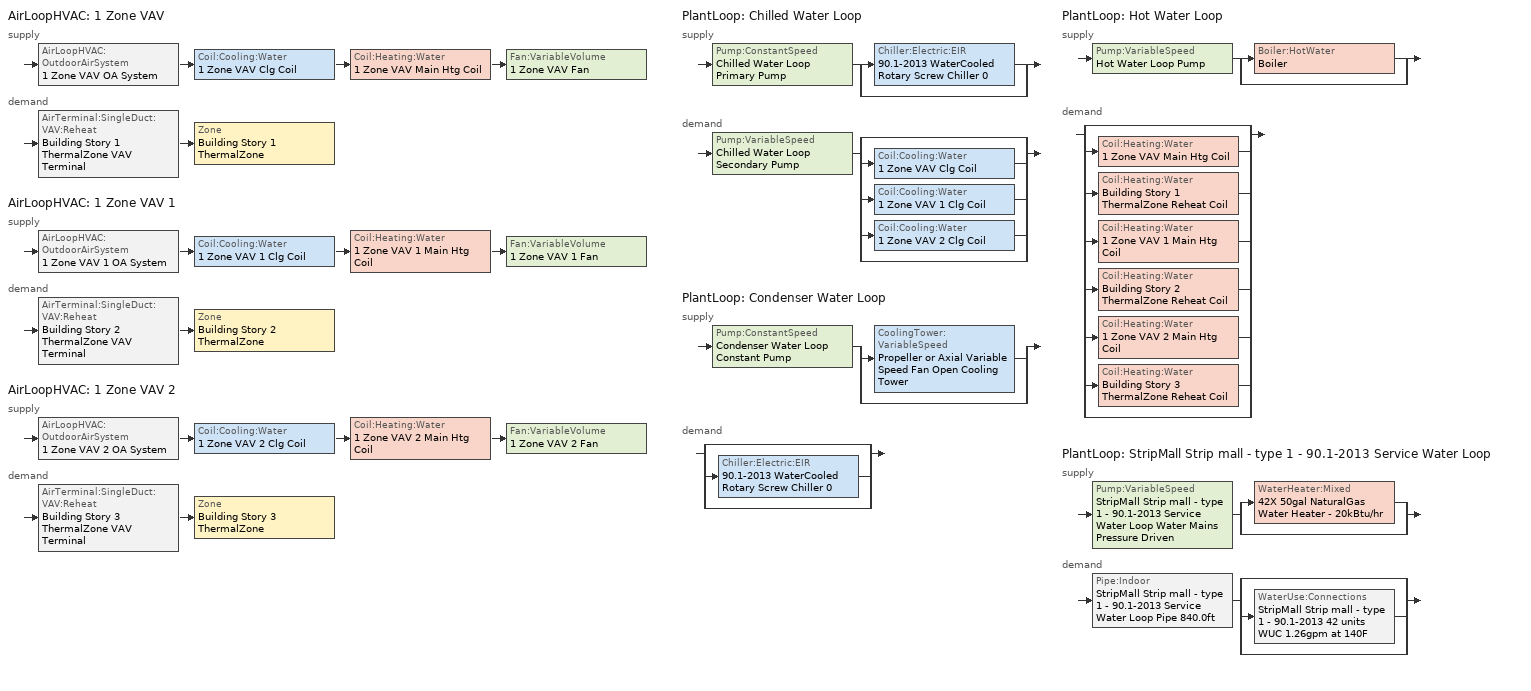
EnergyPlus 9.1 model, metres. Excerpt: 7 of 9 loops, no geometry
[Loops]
AirLoopHVAC '1 Zone VAV'
 supply: AirLoopHVAC:OutdoorAirSystem '1 Zone VAV OA System' > Coil:Cooling:Water '1 Zone VAV Clg Coil' > Coil:Heating:Water '1 Zone VAV Main Htg Coil' > Fan:VariableVolume '1 Zone VAV Fan'
 demand: AirTerminal:SingleDuct:VAV:Reheat 'Building Story 1 ThermalZone VAV Terminal' > Zone 'Building Story 1 ThermalZone'
AirLoopHVAC '1 Zone VAV 1'
 supply: AirLoopHVAC:OutdoorAirSystem '1 Zone VAV 1 OA System' > Coil:Cooling:Water '1 Zone VAV 1 Clg Coil' > Coil:Heating:Water '1 Zone VAV 1 Main Htg Coil' > Fan:VariableVolume '1 Zone VAV 1 Fan'
 demand: AirTerminal:SingleDuct:VAV:Reheat 'Building Story 2 ThermalZone VAV Terminal' > Zone 'Building Story 2 ThermalZone'
AirLoopHVAC '1 Zone VAV 2'
 supply: AirLoopHVAC:OutdoorAirSystem '1 Zone VAV 2 OA System' > Coil:Cooling:Water '1 Zone VAV 2 Clg Coil' > Coil:Heating:Water '1 Zone VAV 2 Main Htg Coil' > Fan:VariableVolume '1 Zone VAV 2 Fan'
 demand: AirTerminal:SingleDuct:VAV:Reheat 'Building Story 3 ThermalZone VAV Terminal' > Zone 'Building Story 3 ThermalZone'
PlantLoop 'Chilled Water Loop'
 supply: Pump:ConstantSpeed 'Chilled Water Loop Primary Pump' > split
  | Chiller:Electric:EIR '90.1-2013 WaterCooled  Rotary Screw Chiller 0'
  | bypass
 demand: Pump:VariableSpeed 'Chilled Water Loop Secondary Pump' > split
  | bypass
  | Coil:Cooling:Water '1 Zone VAV Clg Coil'
  | Coil:Cooling:Water '1 Zone VAV 1 Clg Coil'
  | Coil:Cooling:Water '1 Zone VAV 2 Clg Coil'
  | bypass
PlantLoop 'Condenser Water Loop'
 supply: Pump:ConstantSpeed 'Condenser Water Loop Constant Pump' > split
  | CoolingTower:VariableSpeed 'Propeller or Axial Variable Speed Fan Open Cooling Tower'
  | bypass
 demand: split
  | bypass
  | Chiller:Electric:EIR '90.1-2013 WaterCooled  Rotary Screw Chiller 0'
  | bypass
PlantLoop 'Hot Water Loop'
 supply: Pump:VariableSpeed 'Hot Water Loop Pump' > split
  | Boiler:HotWater 'Boiler'
  | bypass
 demand: split
  | bypass
  | Coil:Heating:Water '1 Zone VAV Main Htg Coil'
  | Coil:Heating:Water 'Building Story 1 ThermalZone Reheat Coil'
  | Coil:Heating:Water '1 Zone VAV 1 Main Htg Coil'
  | Coil:Heating:Water 'Building Story 2 ThermalZone Reheat Coil'
  | Coil:Heating:Water '1 Zone VAV 2 Main Htg Coil'
  | Coil:Heating:Water 'Building Story 3 ThermalZone Reheat Coil'
  | bypass
PlantLoop 'StripMall Strip mall - type 1 - 90.1-2013 Service Water Loop'
 supply: Pump:VariableSpeed 'StripMall Strip mall - type 1 - 90.1-2013 Service Water Loop Water Mains Pressure Driven' > split
  | WaterHeater:Mixed '42X 50gal NaturalGas Water Heater - 20kBtu/hr'
  | bypass
 demand: Pipe:Indoor 'StripMall Strip mall - type 1 - 90.1-2013 Service Water Loop Pipe 840.0ft' > split
  | bypass
  | WaterUse:Connections 'StripMall Strip mall - type 1 - 90.1-2013 42 units WUC 1.26gpm at 140F'
  | bypass
[Material]
Copper pipe 0.75in type L: Roughness=Smooth; Thickness {m}=0.001143; Conductivity {W/m-K}=386; Density {kg/m3}=8906.27; Specific Heat {J/kg-K}=385.1856; Thermal Absorptance=0.9; Solar Absorptance=0.7; Visible Absorptance=0.7
[Construction]
Uninsulated copper pipe 0.75in type L: Copper pipe 0.75in type L
[ZoneControl:Thermostat] Control Object Type 1=ThermostatSetpoint:DualSetpoint
Name | Zone or ZoneList | Control Type Schedule | Control Name 1
Building Story 1 ThermalZone Thermostat | Building Story 1 ThermalZone | Building Story 1 ThermalZone Thermostat Schedule | Story Mid Blended Space Type Thermostat
Building Story 2 ThermalZone Thermostat | Building Story 2 ThermalZone | Building Story 2 ThermalZone Thermostat Schedule | Story Ground Blended Space Type Thermostat
Building Story 3 ThermalZone Thermostat | Building Story 3 ThermalZone | Building Story 3 ThermalZone Thermostat Schedule | Story Top Blended Space Type Thermostat
[ThermostatSetpoint:DualSetpoint]
Name | Heating Setpoint Temperature Schedule | Cooling Setpoint Temperature Schedule
Story Mid Blended Space Type Thermostat; Story Top Blended Space Type Thermostat | RetailStripmall Type3_HTGSETP_SCH_NO_OPTIMUM | RetailStripmall Type3_CLGSETP_SCH_NO_OPTIMUM
Story Ground Blended Space Type Thermostat | RetailStripmall Type1_HTGSETP_SCH_NO_OPTIMUM | RetailStripmall Type1_CLGSETP_SCH_NO_OPTIMUM
[AirTerminal:SingleDuct:VAV:Reheat] Availability Schedule=Always On Discrete; Maximum Air Flow Rate {m3/s}=Autosize; Zone Minimum Air Flow Input Method=Constant; Constant Minimum Air Flow Fraction=0.7; Fixed Minimum Air Flow Rate {m3/s}=0; Maximum Hot Water or Steam Flow Rate {m3/s}=Autosize; Minimum Hot Water or Steam Flow Rate {m3/s}=0; Convergence Tolerance=0.001; Damper Heating Action=ReverseWithLimits; Maximum Flow per Zone Floor Area During Reheat {m3/s-m2}=Autocalculate; Maximum Flow Fraction During Reheat=0.5; Maximum Reheat Air Temperature {C}=40
Name | Reheat Coil
Building Story 1 ThermalZone VAV Terminal | Building Story 1 ThermalZone Reheat Coil
Building Story 2 ThermalZone VAV Terminal | Building Story 2 ThermalZone Reheat Coil
Building Story 3 ThermalZone VAV Terminal | Building Story 3 ThermalZone Reheat Coil
[Coil:Heating:Water] Availability Schedule=Always On Discrete; U-Factor Times Area Value {W/K}=Autosize; Maximum Water Flow Rate {m3/s}=Autosize; Performance Input Method=UFactorTimesAreaAndDesignWaterFlowRate; Rated Capacity {W}=Autosize; Rated Inlet Water Temperature {C}=82.2222; Rated Outlet Water Temperature {C}=71.1111; Rated Ratio for Air and Water Convection=0.5
Name | Rated Inlet Air Temperature {C} | Rated Outlet Air Temperature {C}
Building Story 1 ThermalZone Reheat Coil; Building Story 2 ThermalZone Reheat Coil; Building Story 3 ThermalZone Reheat Coil | 12.7778 | 40
1 Zone VAV Main Htg Coil; 1 Zone VAV 1 Main Htg Coil; 1 Zone VAV 2 Main Htg Coil | 7.22222 | 12.7778
[Zone equipment]
Building Story 1 ThermalZone: Building Story 1 ThermalZone VAV Terminal
Building Story 2 ThermalZone: Building Story 2 ThermalZone VAV Terminal
Building Story 3 ThermalZone: Building Story 3 ThermalZone VAV Terminal
[Sizing:Zone] Zone Cooling Design Supply Air Temperature Input Method=SupplyAirTemperature; Zone Cooling Design Supply Air Temperature {C}=12.7778; Zone Cooling Design Supply Air Temperature Difference {deltaC}=11.11; Zone Heating Design Supply Air Temperature Input Method=SupplyAirTemperature; Zone Heating Design Supply Air Temperature {C}=40; Zone Heating Design Supply Air Temperature Difference {deltaC}=11.11; Zone Cooling Design Supply Air Humidity Ratio {kgWater/kgDryAir}=0.0085; Zone Heating Design Supply Air Humidity Ratio {kgWater/kgDryAir}=0.008; Cooling Design Air Flow Method=DesignDayWithLimit; Cooling Design Air Flow Rate {m3/s}=0; Cooling Minimum Air Flow per Zone Floor Area {m3/s-m2}=0.000762; Cooling Minimum Air Flow {m3/s}=0; Cooling Minimum Air Flow Fraction=0; Heating Design Air Flow Method=DesignDay; Heating Design Air Flow Rate {m3/s}=0; Heating Maximum Air Flow per Zone Floor Area {m3/s-m2}=0.002032; Heating Maximum Air Flow {m3/s}=0.141576; Heating Maximum Air Flow Fraction=0.3; Account for Dedicated Outdoor Air System=No
Name | Design Specification Outdoor Air Object | Design Specification Zone Air Distribution Object
Building Story 1 ThermalZone | Blended OA 1 | Building Story 1 ThermalZone Design Spec Zone Air Dist
Building Story 2 ThermalZone | Blended OA | Building Story 2 ThermalZone Design Spec Zone Air Dist
Building Story 3 ThermalZone | Blended OA 2 | Building Story 3 ThermalZone Design Spec Zone Air Dist
[DesignSpecification:ZoneAirDistribution] Zone Air Distribution Effectiveness in Cooling Mode=1; Zone Air Distribution Effectiveness in Heating Mode=1
Building Story 1 ThermalZone Design Spec Zone Air Dist; Building Story 2 ThermalZone Design Spec Zone Air Dist; Building Story 3 ThermalZone Design Spec Zone Air Dist
[Controller:MechanicalVentilation] Availability Schedule=Always On Discrete; Demand Controlled Ventilation=No; System Outdoor Air Method=VentilationRateProcedure
Name | Zone Name 1 | Design Specification Outdoor Air Object Name 1 | Design Specification Zone Air Distribution Object Name 1
1 Zone VAV Vent Controller | Building Story 1 ThermalZone | Blended OA 1 | Building Story 1 ThermalZone Design Spec Zone Air Dist
1 Zone VAV 1 Vent Controller | Building Story 2 ThermalZone | Blended OA | Building Story 2 ThermalZone Design Spec Zone Air Dist
1 Zone VAV 2 Vent Controller | Building Story 3 ThermalZone | Blended OA 2 | Building Story 3 ThermalZone Design Spec Zone Air Dist
[DesignSpecification:OutdoorAir] Outdoor Air Method=Sum; Outdoor Air Flow per Person {m3/s-person}=0; Outdoor Air Flow per Zone Floor Area {m3/s-m2}=0.0011811; Outdoor Air Flow per Zone {m3/s}=0; Outdoor Air Flow Air Changes per Hour {1/hr}=0
Blended OA 1; Blended OA; Blended OA 2
[AirLoopHVAC] Design Supply Air Flow Rate {m3/s}=AutoSize
1 Zone VAV; 1 Zone VAV 1; 1 Zone VAV 2
[Sizing:System] Type of Load to Size On=Sensible; Design Outdoor Air Flow Rate {m3/s}=Autosize; Central Heating Maximum System Air Flow Ratio=0.3; Preheat Design Temperature {C}=7.22222; Preheat Design Humidity Ratio {kgWater/kgDryAir}=0.008; Precool Design Temperature {C}=12.7778; Precool Design Humidity Ratio {kgWater/kgDryAir}=0.008; Central Cooling Design Supply Air Temperature {C}=12.7778; Central Heating Design Supply Air Temperature {C}=12.7778; Type of Zone Sum to Use=Coincident; 100% Outdoor Air in Cooling=No; 100% Outdoor Air in Heating=No; Central Cooling Design Supply Air Humidity Ratio {kgWater/kgDryAir}=0.0085; Central Heating Design Supply Air Humidity Ratio {kgWater/kgDryAir}=0.008; Cooling Supply Air Flow Rate Method=DesignDay; Cooling Supply Air Flow Rate {m3/s}=0; Cooling Supply Air Flow Rate Per Floor Area {m3/s-m2}=0.00996765; Cooling Fraction of Autosized Cooling Supply Air Flow Rate=1; Cooling Supply Air Flow Rate Per Unit Cooling Capacity {m3/s-W}=3.94755e-05; Heating Supply Air Flow Rate Method=DesignDay; Heating Supply Air Flow Rate {m3/s}=0; Heating Supply Air Flow Rate Per Floor Area {m3/s-m2}=0.00996765; Heating Fraction of Autosized Heating Supply Air Flow Rate=1; Heating Fraction of Autosized Cooling Supply Air Flow Rate=1; Heating Supply Air Flow Rate Per Unit Heating Capacity {m3/s-W}=3.15882e-05; System Outdoor Air Method=ZoneSum; Zone Maximum Outdoor Air Fraction=1; Cooling Design Capacity Method=CoolingDesignCapacity; Cooling Design Capacity {W}=Autosize; Cooling Design Capacity Per Floor Area {W/m2}=234.7; Fraction of Autosized Cooling Design Capacity=1; Heating Design Capacity Method=HeatingDesignCapacity; Heating Design Capacity {W}=Autosize; Heating Design Capacity Per Floor Area {W/m2}=157; Fraction of Autosized Heating Design Capacity=1; Central Cooling Capacity Control Method=OnOff
1 Zone VAV; 1 Zone VAV 1; 1 Zone VAV 2
[Controller:WaterCoil] Control Variable=Temperature; Actuator Variable=Flow; Maximum Actuated Flow {m3/s}=Autosize; Minimum Actuated Flow {m3/s}=0
Name | Action | Controller Convergence Tolerance {deltaC}
1 Zone VAV Clg Coil Controller; 1 Zone VAV 1 Clg Coil Controller; 1 Zone VAV 2 Clg Coil Controller | Reverse | Autosize
1 Zone VAV Main Htg Coil Controller; 1 Zone VAV 1 Main Htg Coil Controller; 1 Zone VAV 2 Main Htg Coil Controller | Normal | 0.1
[Controller:OutdoorAir] Minimum Outdoor Air Flow Rate {m3/s}=Autosize; Maximum Outdoor Air Flow Rate {m3/s}=Autosize; Economizer Control Type=NoEconomizer; Economizer Control Action Type=ModulateFlow; Economizer Maximum Limit Dry-Bulb Temperature {C}=28; Economizer Maximum Limit Enthalpy {J/kg}=64000; Lockout Type=NoLockout; Minimum Limit Type=FixedMinimum; High Humidity Control=No; Control High Indoor Humidity Based on Outdoor Humidity Ratio=Yes; Heat Recovery Bypass Control Type=BypassWhenWithinEconomizerLimits
Name | Mechanical Ventilation Controller
1 Zone VAV OA Controller | 1 Zone VAV Vent Controller
1 Zone VAV 1 OA Controller | 1 Zone VAV 1 Vent Controller
1 Zone VAV 2 OA Controller | 1 Zone VAV 2 Vent Controller
[SetpointManager:MixedAir] Control Variable=Temperature
Name | Setpoint Node or NodeList
1 Zone VAV Mixed Air Node OS Default SPM | 1 Zone VAV Mixed Air Node
1 Zone VAV Clg Coil Outlet Air Node OS Default SPM | 1 Zone VAV Clg Coil Outlet Air Node
1 Zone VAV Main Htg Coil Outlet Air Node OS Default SPM | 1 Zone VAV Main Htg Coil Outlet Air Node
1 Zone VAV 1 Mixed Air Node OS Default SPM | 1 Zone VAV 1 Mixed Air Node
1 Zone VAV 1 Clg Coil Outlet Air Node OS Default SPM | 1 Zone VAV 1 Clg Coil Outlet Air Node
1 Zone VAV 1 Main Htg Coil Outlet Air Node OS Default SPM | 1 Zone VAV 1 Main Htg Coil Outlet Air Node
1 Zone VAV 2 Mixed Air Node OS Default SPM | 1 Zone VAV 2 Mixed Air Node
1 Zone VAV 2 Clg Coil Outlet Air Node OS Default SPM | 1 Zone VAV 2 Clg Coil Outlet Air Node
1 Zone VAV 2 Main Htg Coil Outlet Air Node OS Default SPM | 1 Zone VAV 2 Main Htg Coil Outlet Air Node
[Coil:Cooling:Water] Availability Schedule=Always On Discrete; Design Water Flow Rate {m3/s}=Autosize; Design Air Flow Rate {m3/s}=Autosize; Design Inlet Water Temperature {C}=Autosize; Design Inlet Air Temperature {C}=Autosize; Design Outlet Air Temperature {C}=Autosize; Design Inlet Air Humidity Ratio {kgWater/kgDryAir}=Autosize; Design Outlet Air Humidity Ratio {kgWater/kgDryAir}=Autosize; Type of Analysis=SimpleAnalysis; Heat Exchanger Configuration=CrossFlow
1 Zone VAV Clg Coil; 1 Zone VAV 1 Clg Coil; 1 Zone VAV 2 Clg Coil
[Fan:VariableVolume] Availability Schedule=Always On Discrete; Fan Total Efficiency=0.62; Pressure Rise {Pa}=996.356; Maximum Flow Rate {m3/s}=AutoSize; Fan Power Minimum Flow Rate Input Method=Fraction; Fan Power Minimum Flow Fraction=0.25; Fan Power Minimum Air Flow Rate {m3/s}=0; Motor Efficiency=0.9; Motor In Airstream Fraction=1; Fan Power Coefficient 1=0.0407599; Fan Power Coefficient 2=0.088045; Fan Power Coefficient 3=-0.0729261; Fan Power Coefficient 4=0.94374; Fan Power Coefficient 5=0
1 Zone VAV Fan; 1 Zone VAV 1 Fan; 1 Zone VAV 2 Fan
[SetpointManager:Scheduled] Control Variable=Temperature
Name | Schedule | Setpoint Node or NodeList
1 Zone VAV Supply Air Setpoint Manager | Supply Air Temp - 55.0F | 1 Zone VAV Supply Outlet Node
1 Zone VAV 1 Supply Air Setpoint Manager | Supply Air Temp - 55.0F 1 | 1 Zone VAV 1 Supply Outlet Node
1 Zone VAV 2 Supply Air Setpoint Manager | Supply Air Temp - 55.0F 2 | 1 Zone VAV 2 Supply Outlet Node
Chilled Water Loop Setpoint Manager | Chilled Water Loop Temp - 44F | Chilled Water Loop Supply Outlet Node
Hot Water Loop Setpoint Manager | Hot Water Loop Temp - 180F | Hot Water Loop Supply Outlet Node
Service hot water setpoint manager | Service Water Loop Temp - 140F | StripMall Strip mall - type 1 - 90.1-2013 Service Water Loop Supply Outlet Node
[PlantLoop] Fluid Type=Water; Maximum Loop Flow Rate {m3/s}=Autosize; Minimum Loop Flow Rate {m3/s}=0; Plant Loop Volume {m3}=Autocalculate; Load Distribution Scheme=Optimal; Plant Loop Demand Calculation Scheme=SingleSetpoint
Name | Plant Equipment Operation Scheme | Maximum Loop Temperature {C} | Minimum Loop Temperature {C} | Common Pipe Simulation
Chilled Water Loop | Chilled Water Loop Operation Schemes | 40 | 1 | CommonPipe
Condenser Water Loop | Condenser Water Loop Operation Schemes | 80 | 5
Hot Water Loop | Hot Water Loop Operation Schemes | 100 | 10
StripMall Strip mall - type 1 - 90.1-2013 Service Water Loop | StripMall Strip mall - type 1 - 90.1-2013 Service Water Loop Operation Schemes | 60 | 10
[Sizing:Plant] Sizing Option=NonCoincident; Zone Timesteps in Averaging Window=1; Coincident Sizing Factor Mode=None
Name | Loop Type | Design Loop Exit Temperature {C} | Loop Design Temperature Difference {deltaC}
Chilled Water Loop | Cooling | 6.66667 | 5.61111
Condenser Water Loop | Condenser | 29.4444 | 5.55556
Hot Water Loop | Heating | 82.2222 | 11.1111
StripMall Strip mall - type 1 - 90.1-2013 Service Water Loop | Heating | 60 | 5
[Pump:ConstantSpeed] Design Flow Rate {m3/s}=Autosize; Design Power Consumption {W}=Autosize; Motor Efficiency=0.9; Fraction of Motor Inefficiencies to Fluid Stream=0; Pump Control Type=Intermittent; Design Power Sizing Method=PowerPerFlowPerPressure; Design Electric Power per Unit Flow Rate {W/(m3/s)}=348701.1; Design Shaft Power per Unit Flow Rate per Unit Head=1.28205
Name | Design Pump Head {Pa}
Chilled Water Loop Primary Pump | 44836
Condenser Water Loop Constant Pump | 148557
[Chiller:Electric:EIR]
90.1-2013 WaterCooled  Rotary Screw Chiller 0: Reference Capacity {W}=Autosize; Reference COP {W/W}=5.5; Reference Leaving Chilled Water Temperature {C}=6.66667; Reference Entering Condenser Fluid Temperature {C}=35; Reference Chilled Water Flow Rate {m3/s}=Autosize; Reference Condenser Fluid Flow Rate {m3/s}=Autosize; Cooling Capacity Function of Temperature Curve=Curve Biquadratic 1; Electric Input to Cooling Output Ratio Function of Temperature Curve=Curve Biquadratic 2; Electric Input to Cooling Output Ratio Function of Part Load Ratio Curve=Curve Quadratic 1; Minimum Part Load Ratio=0.15; Maximum Part Load Ratio=1; Optimum Part Load Ratio=1; Minimum Unloading Ratio=0.25; Condenser Type=WaterCooled; Condenser Fan Power Ratio {W/W}=0; Fraction of Compressor Electric Consumption Rejected by Condenser=1; Leaving Chilled Water Lower Temperature Limit {C}=2.22222; Chiller Flow Mode=ConstantFlow; Sizing Factor=1
[Pump:VariableSpeed] Design Maximum Flow Rate {m3/s}=Autosize; Design Power Consumption {W}=Autosize; Fraction of Motor Inefficiencies to Fluid Stream=0; Coefficient 1 of the Part Load Performance Curve=0; Design Minimum Flow Rate {m3/s}=0; Skin Loss Radiative Fraction=0.5; Design Power Sizing Method=PowerPerFlowPerPressure; Design Electric Power per Unit Flow Rate {W/(m3/s)}=348701.1; Design Shaft Power per Unit Flow Rate per Unit Head=1.28205; Design Minimum Flow Rate Fraction=0
Name | Design Pump Head {Pa} | Motor Efficiency | Coefficient 2 of the Part Load Performance Curve | Coefficient 3 of the Part Load Performance Curve | Coefficient 4 of the Part Load Performance Curve | Pump Control Type
Chilled Water Loop Secondary Pump | 134508 | 0.9 | 0.0205 | 0.4101 | 0.5753 | Intermittent
Hot Water Loop Pump | 179344 | 0.9 | 1 | 0 | 0 | Intermittent
StripMall Strip mall - type 1 - 90.1-2013 Service Water Loop Water Mains Pressure Driven | 0.001 | 1 | 1 | 0 | 0 | Continuous
[PlantEquipmentOperationSchemes] Control Scheme Schedule Name 1=Always On Discrete
Name | Control Scheme Object Type 1 | Control Scheme Name 1
Chilled Water Loop Operation Schemes | PlantEquipmentOperation:CoolingLoad | Chilled Water Loop Cooling Operation Scheme
Condenser Water Loop Operation Schemes | PlantEquipmentOperation:CoolingLoad | Condenser Water Loop Cooling Operation Scheme
Hot Water Loop Operation Schemes | PlantEquipmentOperation:HeatingLoad | Hot Water Loop Heating Operation Scheme
StripMall Strip mall - type 1 - 90.1-2013 Service Water Loop Operation Schemes | PlantEquipmentOperation:HeatingLoad | StripMall Strip mall - type 1 - 90.1-2013 Service Water Loop Heating Operation Scheme
[PlantEquipmentOperation:CoolingLoad] Load Range Lower Limit 1 {W}=0; Load Range Upper Limit 1 {W}=1000000000
Name | Range Equipment List Name 1
Chilled Water Loop Cooling Operation Scheme | Chilled Water Loop Cooling Equipment List
Condenser Water Loop Cooling Operation Scheme | Condenser Water Loop Cooling Equipment List
[PlantEquipmentList]
Chilled Water Loop Cooling Equipment List: Chiller:Electric:EIR, 90.1-2013 WaterCooled  Rotary Screw Chiller 0
Condenser Water Loop Cooling Equipment List: CoolingTower:VariableSpeed, Propeller or Axial Variable Speed Fan Open Cooling Tower
Hot Water Loop Heating Equipment List: Boiler:HotWater, Boiler
StripMall Strip mall - type 1 - 90.1-2013 Service Water Loop Heating Equipment List: WaterHeater:Mixed, 42X 50gal NaturalGas Water Heater - 20kBtu/hr
[CoolingTower:VariableSpeed]
Propeller or Axial Variable Speed Fan Open Cooling Tower: Model Type=CoolToolsCrossFlow; Design Inlet Air Wet-Bulb Temperature {C}=25.5556; Design Approach Temperature {deltaC}=3.88889; Design Range Temperature {deltaC}=5.55556; Design Water Flow Rate {m3/s}=Autosize; Design Air Flow Rate {m3/s}=Autosize; Design Fan Power {W}=Autosize; Fan Power Ratio Function of Air Flow Rate Ratio Curve=VSD-TWR-FAN-FPLR; Minimum Air Flow Rate Ratio=0.2; Fraction of Tower Capacity in Free Convection Regime=0.125; Basin Heater Capacity {W/K}=0; Basin Heater Setpoint Temperature {C}=2; Evaporation Loss Mode=SaturatedExit; Evaporation Loss Factor {percent/K}=0.2; Drift Loss Percent {percent}=0.008; Blowdown Calculation Mode=ConcentrationRatio; Blowdown Concentration Ratio=3; Number of Cells=1; Sizing Factor=1
[SetpointManager:FollowOutdoorAirTemperature]
Condenser Water Loop Setpoint Manager Follow OATwb with 7.0F Approach: Control Variable=Temperature; Reference Temperature Type=OutdoorAirWetBulb; Offset Temperature Difference {deltaC}=3.88889; Maximum Setpoint Temperature {C}=29.4444; Minimum Setpoint Temperature {C}=21.1111; Setpoint Node or NodeList=Condenser Water Loop Supply Outlet Node
[Boiler:HotWater]
Boiler: Fuel Type=NaturalGas; Nominal Capacity {W}=Autosize; Nominal Thermal Efficiency=0.78; Efficiency Curve Temperature Evaluation Variable=LeavingBoiler; Design Water Flow Rate {m3/s}=Autosize; Minimum Part Load Ratio=0; Maximum Part Load Ratio=1.2; Optimum Part Load Ratio=1; Water Outlet Upper Temperature Limit {C}=95; Boiler Flow Mode=LeavingSetpointModulated; Parasitic Electric Load {W}=0; Sizing Factor=1
[PlantEquipmentOperation:HeatingLoad] Load Range Lower Limit 1 {W}=0; Load Range Upper Limit 1 {W}=1000000000
Name | Range Equipment List Name 1
Hot Water Loop Heating Operation Scheme | Hot Water Loop Heating Equipment List
StripMall Strip mall - type 1 - 90.1-2013 Service Water Loop Heating Operation Scheme | StripMall Strip mall - type 1 - 90.1-2013 Service Water Loop Heating Equipment List
[WaterHeater:Mixed]
42X 50gal NaturalGas Water Heater - 20kBtu/hr: Tank Volume {m3}=7.94936; Setpoint Temperature Schedule=Service Water Loop Temp - 140F; Deadband Temperature Difference {deltaC}=2; Maximum Temperature Limit {C}=60; Heater Control Type=Cycle; Heater Maximum Capacity {W}=246180; Heater Ignition Minimum Flow Rate {m3/s}=0; Heater Ignition Delay {s}=0; Heater Fuel Type=NaturalGas; Heater Thermal Efficiency=0.78; Off Cycle Parasitic Fuel Consumption Rate {W}=0; Off Cycle Parasitic Fuel Type=NaturalGas; Off Cycle Parasitic Heat Fraction to Tank=0.8; On Cycle Parasitic Fuel Consumption Rate {W}=0; On Cycle Parasitic Fuel Type=NaturalGas; On Cycle Parasitic Heat Fraction to Tank=0; Ambient Temperature Indicator=Schedule; Ambient Temperature Schedule=Water Heater Ambient Temp Schedule - 71.6f; Off Cycle Loss Coefficient to Ambient Temperature {W/K}=6; Off Cycle Loss Fraction to Zone=1; On Cycle Loss Coefficient to Ambient Temperature {W/K}=6; On Cycle Loss Fraction to Zone=1; Use Side Effectiveness=1; Source Side Effectiveness=1; Use Side Design Flow Rate {m3/s}=Autosize; Source Side Design Flow Rate {m3/s}=Autosize; Indirect Water Heating Recovery Time {hr}=1.5; Source Side Flow Control Mode=IndirectHeatPrimarySetpoint
[Pipe:Indoor]
StripMall Strip mall - type 1 - 90.1-2013 Service Water Loop Pipe 840.0ft: Construction=Uninsulated copper pipe 0.75in type L; Environment Type=Schedule; Ambient Temperature Schedule=StripMall Strip mall - type 1 - 90.1-2013 Service Water Loop Piping Air Temp - 70F; Ambient Air Velocity Schedule=StripMall Strip mall - type 1 - 90.1-2013 Service Water Loop Piping Air Velocity - 0.67mph; Pipe Inside Diameter {m}=0.019939; Pipe Length {m}=256.032
[WaterUse:Connections]
StripMall Strip mall - type 1 - 90.1-2013 42 units WUC 1.26gpm at 140F: Water Use Equipment Name 1=StripMall Strip mall - type 1 - 90.1-2013 42 units Service Water Use 1.26gpm at 140F
[WaterUse:Equipment]
StripMall Strip mall - type 1 - 90.1-2013 42 units Service Water Use 1.26gpm at 140F: Peak Flow Rate {m3/s}=7.94936e-05; Flow Rate Fraction Schedule=RetailStripmall Type1_SWH_SCH; Target Temperature Schedule=Mixed Water At Faucet Temp - 140F; Sensible Fraction Schedule=Fraction Sensible - 0.2; Latent Fraction Schedule=Fraction Latent - 0.05
[Schedule:Compact]
Building Story 1 ThermalZone Thermostat Schedule; Building Story 2 ThermalZone Thermostat Schedule; Building Story 3 ThermalZone Thermostat Schedule: Through: 12/31, For: AllDays, Until: 24:00, 4
[Schedule:Day:Interval]
RetailStripmall Type3_HTGSETP_SCH_NO_OPTIMUM Wkdy Day: No, 08:00, 15.56, 21:00, 21.11, 24:00, 15.56
RetailStripmall Type3_HTGSETP_SCH_NO_OPTIMUM Sat Day: No, 08:00, 15.56, 19:00, 21.11, 24:00, 15.56
RetailStripmall Type3_HTGSETP_SCH_NO_OPTIMUM Default: No, 09:00, 15.56, 18:00, 21.11, 24:00, 15.56
RetailStripmall Type3_HTGSETP_SCH_NO_OPTIMUM Summer Design Day; RetailStripmall Type1_HTGSETP_SCH_NO_OPTIMUM Summer Design Day: No, 24:00, 15.56
RetailStripmall Type3_HTGSETP_SCH_NO_OPTIMUM Winter Design Day: No, 08:00, 15.56, 09:00, 18.33, 21:00, 21.11, 24:00, 15.56
RetailStripmall Type3_CLGSETP_SCH_NO_OPTIMUM Wkdy Day: No, 08:00, 29.44, 21:00, 23.89, 24:00, 29.44
RetailStripmall Type3_CLGSETP_SCH_NO_OPTIMUM Sat Day: No, 08:00, 29.44, 18:00, 23.89, 24:00, 29.44
RetailStripmall Type3_CLGSETP_SCH_NO_OPTIMUM Default: No, 09:00, 29.44, 17:00, 23.89, 24:00, 29.44
RetailStripmall Type3_CLGSETP_SCH_NO_OPTIMUM Summer Design Day: No, 08:00, 29.44, 09:00, 26.67, 21:00, 23.89, 24:00, 29.44
RetailStripmall Type3_CLGSETP_SCH_NO_OPTIMUM Winter Design Day; RetailStripmall Type1_CLGSETP_SCH_NO_OPTIMUM Winter Design Day: No, 24:00, 29.44
RetailStripmall Type1_HTGSETP_SCH_NO_OPTIMUM Mon|Tue|Wed|Thu Day: No, 01:00, 21.11, 08:00, 15.56, 24:00, 21.11
RetailStripmall Type1_HTGSETP_SCH_NO_OPTIMUM Default|Sat|Fri Day; RetailStripmall Type1_HTGSETP_SCH_NO_OPTIMUM Default: No, 08:00, 15.56, 24:00, 21.11
RetailStripmall Type1_HTGSETP_SCH_NO_OPTIMUM Winter Design Day: No, 01:00, 21.11, 08:00, 15.56, 09:00, 18.33, 24:00, 21.11
RetailStripmall Type1_CLGSETP_SCH_NO_OPTIMUM Mon|Tue|Wed|Thu Day: No, 08:00, 29.44, 24:00, 23.89
RetailStripmall Type1_CLGSETP_SCH_NO_OPTIMUM Sat|Fri Day: No, 01:00, 23.89, 08:00, 29.44, 24:00, 23.89
RetailStripmall Type1_CLGSETP_SCH_NO_OPTIMUM Default: No, 08:00, 26.67, 24:00, 23.89
RetailStripmall Type1_CLGSETP_SCH_NO_OPTIMUM Summer Design Day: No, 08:00, 29.44, 09:00, 26.67, 24:00, 23.89
Chilled Water Loop Temp - 44F Default: No, 24:00, 6.66667
Fraction Latent - 0.05 Default: No, 24:00, 0.05
Fraction Sensible - 0.2 Default: No, 24:00, 0.2
Hot Water Loop Temp - 180F Default: No, 24:00, 82.2222
Mixed Water At Faucet Temp - 140F Default; Service Water Loop Temp - 140F Default: No, 24:00, 60
RetailStripmall Type1_SWH_SCH Default: No, 08:00, 0, 09:00, 0.1, 10:00, 0.14, 11:00, 0.29, 12:00, 0.31, 14:00, 0.36, 15:00, 0.34, 16:00, 0.35, 17:00, 0.37, 18:00, 0.34, 19:00, 0.25, 20:00, 0.27, 21:00, 0.21, 23:00, 0.16, 24:00, 0.1
RetailStripmall Type1_SWH_SCH SmrDsn|Mon|Tue|Wed|Thu Day; RetailStripmall Type1_SWH_SCH Summer Design Day: No, 07:00, 0, 09:00, 0.04, 10:00, 0.15, 11:00, 0.23, 12:00, 0.32, 13:00, 0.41, 14:00, 0.62, 15:00, 0.6, 16:00, 0.55, 17:00, 0.45, 18:00, 0.5, 19:00, 0.46, 20:00, 0.47, 21:00, 0.34, 22:00, 0.33, 23:00, 0.23, 24:00, 0.13
RetailStripmall Type1_SWH_SCH Winter Design Day; RetailStripmall Type1_SWH_SCH WntrDsn|Sat|Fri Day: No, 01:00, 0.13, 09:00, 0, 10:00, 0.2, 11:00, 0.23, 12:00, 0.32, 13:00, 0.41, 14:00, 0.65, 15:00, 0.6, 16:00, 0.55, 17:00, 0.45, 18:00, 0.5, 19:00, 0.46, 20:00, 0.47, 21:00, 0.34, 22:00, 0.33, 23:00, 0.23, 24:00, 0.13
StripMall Strip mall - type 1 - 90.1-2013 Service Water Loop Piping Air Temp - 70F Default: No, 24:00, 21.1111
StripMall Strip mall - type 1 - 90.1-2013 Service Water Loop Piping Air Velocity - 0.67mph Default: No, 24:00, 0.3
Supply Air Temp - 55.0F Default; Supply Air Temp - 55.0F Default 1; Supply Air Temp - 55.0F Default 2: No, 24:00, 12.7778
Water Heater Ambient Temp Schedule - 71.6f Default: No, 24:00, 22
[Schedule:Week:Daily]
RetailStripmall Type3_HTGSETP_SCH_NO_OPTIMUM Week Rule - Jan1-Jan5: RetailStripmall Type3_HTGSETP_SCH_NO_OPTIMUM Default, RetailStripmall Type3_HTGSETP_SCH_NO_OPTIMUM Default, RetailStripmall Type3_HTGSETP_SCH_NO_OPTIMUM Wkdy Day, RetailStripmall Type3_HTGSETP_SCH_NO_OPTIMUM Wkdy Day, RetailStripmall Type3_HTGSETP_SCH_NO_OPTIMUM Wkdy Day, RetailStripmall Type3_HTGSETP_SCH_NO_OPTIMUM Wkdy Day, RetailStripmall Type3_HTGSETP_SCH_NO_OPTIMUM Sat Day, RetailStripmall Type3_HTGSETP_SCH_NO_OPTIMUM Default, RetailStripmall Type3_HTGSETP_SCH_NO_OPTIMUM Summer Design Day, RetailStripmall Type3_HTGSETP_SCH_NO_OPTIMUM Winter Design Day, RetailStripmall Type3_HTGSETP_SCH_NO_OPTIMUM Default, RetailStripmall Type3_HTGSETP_SCH_NO_OPTIMUM Default
RetailStripmall Type3_HTGSETP_SCH_NO_OPTIMUM Week Rule - Jan6-Dec31: RetailStripmall Type3_HTGSETP_SCH_NO_OPTIMUM Default, RetailStripmall Type3_HTGSETP_SCH_NO_OPTIMUM Wkdy Day, RetailStripmall Type3_HTGSETP_SCH_NO_OPTIMUM Wkdy Day, RetailStripmall Type3_HTGSETP_SCH_NO_OPTIMUM Wkdy Day, RetailStripmall Type3_HTGSETP_SCH_NO_OPTIMUM Wkdy Day, RetailStripmall Type3_HTGSETP_SCH_NO_OPTIMUM Wkdy Day, RetailStripmall Type3_HTGSETP_SCH_NO_OPTIMUM Sat Day, RetailStripmall Type3_HTGSETP_SCH_NO_OPTIMUM Default, RetailStripmall Type3_HTGSETP_SCH_NO_OPTIMUM Summer Design Day, RetailStripmall Type3_HTGSETP_SCH_NO_OPTIMUM Winter Design Day, RetailStripmall Type3_HTGSETP_SCH_NO_OPTIMUM Default, RetailStripmall Type3_HTGSETP_SCH_NO_OPTIMUM Default
RetailStripmall Type3_CLGSETP_SCH_NO_OPTIMUM Week Rule - Jan1-Jan5: RetailStripmall Type3_CLGSETP_SCH_NO_OPTIMUM Default, RetailStripmall Type3_CLGSETP_SCH_NO_OPTIMUM Default, RetailStripmall Type3_CLGSETP_SCH_NO_OPTIMUM Wkdy Day, RetailStripmall Type3_CLGSETP_SCH_NO_OPTIMUM Wkdy Day, RetailStripmall Type3_CLGSETP_SCH_NO_OPTIMUM Wkdy Day, RetailStripmall Type3_CLGSETP_SCH_NO_OPTIMUM Wkdy Day, RetailStripmall Type3_CLGSETP_SCH_NO_OPTIMUM Sat Day, RetailStripmall Type3_CLGSETP_SCH_NO_OPTIMUM Default, RetailStripmall Type3_CLGSETP_SCH_NO_OPTIMUM Summer Design Day, RetailStripmall Type3_CLGSETP_SCH_NO_OPTIMUM Winter Design Day, RetailStripmall Type3_CLGSETP_SCH_NO_OPTIMUM Default, RetailStripmall Type3_CLGSETP_SCH_NO_OPTIMUM Default
RetailStripmall Type3_CLGSETP_SCH_NO_OPTIMUM Week Rule - Jan6-Dec31: RetailStripmall Type3_CLGSETP_SCH_NO_OPTIMUM Default, RetailStripmall Type3_CLGSETP_SCH_NO_OPTIMUM Wkdy Day, RetailStripmall Type3_CLGSETP_SCH_NO_OPTIMUM Wkdy Day, RetailStripmall Type3_CLGSETP_SCH_NO_OPTIMUM Wkdy Day, RetailStripmall Type3_CLGSETP_SCH_NO_OPTIMUM Wkdy Day, RetailStripmall Type3_CLGSETP_SCH_NO_OPTIMUM Wkdy Day, RetailStripmall Type3_CLGSETP_SCH_NO_OPTIMUM Sat Day, RetailStripmall Type3_CLGSETP_SCH_NO_OPTIMUM Default, RetailStripmall Type3_CLGSETP_SCH_NO_OPTIMUM Summer Design Day, RetailStripmall Type3_CLGSETP_SCH_NO_OPTIMUM Winter Design Day, RetailStripmall Type3_CLGSETP_SCH_NO_OPTIMUM Default, RetailStripmall Type3_CLGSETP_SCH_NO_OPTIMUM Default
RetailStripmall Type1_HTGSETP_SCH_NO_OPTIMUM Week Rule - Jan1-Jan5: RetailStripmall Type1_HTGSETP_SCH_NO_OPTIMUM Default, RetailStripmall Type1_HTGSETP_SCH_NO_OPTIMUM Default, RetailStripmall Type1_HTGSETP_SCH_NO_OPTIMUM Mon|Tue|Wed|Thu Day, RetailStripmall Type1_HTGSETP_SCH_NO_OPTIMUM Mon|Tue|Wed|Thu Day, RetailStripmall Type1_HTGSETP_SCH_NO_OPTIMUM Mon|Tue|Wed|Thu Day, RetailStripmall Type1_HTGSETP_SCH_NO_OPTIMUM Default|Sat|Fri Day, RetailStripmall Type1_HTGSETP_SCH_NO_OPTIMUM Default|Sat|Fri Day, RetailStripmall Type1_HTGSETP_SCH_NO_OPTIMUM Default, RetailStripmall Type1_HTGSETP_SCH_NO_OPTIMUM Summer Design Day, RetailStripmall Type1_HTGSETP_SCH_NO_OPTIMUM Winter Design Day, RetailStripmall Type1_HTGSETP_SCH_NO_OPTIMUM Default, RetailStripmall Type1_HTGSETP_SCH_NO_OPTIMUM Default
RetailStripmall Type1_HTGSETP_SCH_NO_OPTIMUM Week Rule - Jan6-Dec31: RetailStripmall Type1_HTGSETP_SCH_NO_OPTIMUM Default, RetailStripmall Type1_HTGSETP_SCH_NO_OPTIMUM Mon|Tue|Wed|Thu Day, RetailStripmall Type1_HTGSETP_SCH_NO_OPTIMUM Mon|Tue|Wed|Thu Day, RetailStripmall Type1_HTGSETP_SCH_NO_OPTIMUM Mon|Tue|Wed|Thu Day, RetailStripmall Type1_HTGSETP_SCH_NO_OPTIMUM Mon|Tue|Wed|Thu Day, RetailStripmall Type1_HTGSETP_SCH_NO_OPTIMUM Default|Sat|Fri Day, RetailStripmall Type1_HTGSETP_SCH_NO_OPTIMUM Default|Sat|Fri Day, RetailStripmall Type1_HTGSETP_SCH_NO_OPTIMUM Default, RetailStripmall Type1_HTGSETP_SCH_NO_OPTIMUM Summer Design Day, RetailStripmall Type1_HTGSETP_SCH_NO_OPTIMUM Winter Design Day, RetailStripmall Type1_HTGSETP_SCH_NO_OPTIMUM Default, RetailStripmall Type1_HTGSETP_SCH_NO_OPTIMUM Default
RetailStripmall Type1_CLGSETP_SCH_NO_OPTIMUM Week Rule - Jan1-Jan5: RetailStripmall Type1_CLGSETP_SCH_NO_OPTIMUM Default, RetailStripmall Type1_CLGSETP_SCH_NO_OPTIMUM Default, RetailStripmall Type1_CLGSETP_SCH_NO_OPTIMUM Mon|Tue|Wed|Thu Day, RetailStripmall Type1_CLGSETP_SCH_NO_OPTIMUM Mon|Tue|Wed|Thu Day, RetailStripmall Type1_CLGSETP_SCH_NO_OPTIMUM Mon|Tue|Wed|Thu Day, RetailStripmall Type1_CLGSETP_SCH_NO_OPTIMUM Sat|Fri Day, RetailStripmall Type1_CLGSETP_SCH_NO_OPTIMUM Sat|Fri Day, RetailStripmall Type1_CLGSETP_SCH_NO_OPTIMUM Default, RetailStripmall Type1_CLGSETP_SCH_NO_OPTIMUM Summer Design Day, RetailStripmall Type1_CLGSETP_SCH_NO_OPTIMUM Winter Design Day, RetailStripmall Type1_CLGSETP_SCH_NO_OPTIMUM Default, RetailStripmall Type1_CLGSETP_SCH_NO_OPTIMUM Default
RetailStripmall Type1_CLGSETP_SCH_NO_OPTIMUM Week Rule - Jan6-Dec31: RetailStripmall Type1_CLGSETP_SCH_NO_OPTIMUM Default, RetailStripmall Type1_CLGSETP_SCH_NO_OPTIMUM Mon|Tue|Wed|Thu Day, RetailStripmall Type1_CLGSETP_SCH_NO_OPTIMUM Mon|Tue|Wed|Thu Day, RetailStripmall Type1_CLGSETP_SCH_NO_OPTIMUM Mon|Tue|Wed|Thu Day, RetailStripmall Type1_CLGSETP_SCH_NO_OPTIMUM Mon|Tue|Wed|Thu Day, RetailStripmall Type1_CLGSETP_SCH_NO_OPTIMUM Sat|Fri Day, RetailStripmall Type1_CLGSETP_SCH_NO_OPTIMUM Sat|Fri Day, RetailStripmall Type1_CLGSETP_SCH_NO_OPTIMUM Default, RetailStripmall Type1_CLGSETP_SCH_NO_OPTIMUM Summer Design Day, RetailStripmall Type1_CLGSETP_SCH_NO_OPTIMUM Winter Design Day, RetailStripmall Type1_CLGSETP_SCH_NO_OPTIMUM Default, RetailStripmall Type1_CLGSETP_SCH_NO_OPTIMUM Default
Chilled Water Loop Temp - 44F Week Rule - Jan1-Dec31: Chilled Water Loop Temp - 44F Default, Chilled Water Loop Temp - 44F Default, Chilled Water Loop Temp - 44F Default, Chilled Water Loop Temp - 44F Default, Chilled Water Loop Temp - 44F Default, Chilled Water Loop Temp - 44F Default, Chilled Water Loop Temp - 44F Default, Chilled Water Loop Temp - 44F Default, Chilled Water Loop Temp - 44F Default, Chilled Water Loop Temp - 44F Default, Chilled Water Loop Temp - 44F Default, Chilled Water Loop Temp - 44F Default
Fraction Latent - 0.05 Week Rule - Jan1-Dec31: Fraction Latent - 0.05 Default, Fraction Latent - 0.05 Default, Fraction Latent - 0.05 Default, Fraction Latent - 0.05 Default, Fraction Latent - 0.05 Default, Fraction Latent - 0.05 Default, Fraction Latent - 0.05 Default, Fraction Latent - 0.05 Default, Fraction Latent - 0.05 Default, Fraction Latent - 0.05 Default, Fraction Latent - 0.05 Default, Fraction Latent - 0.05 Default
Fraction Sensible - 0.2 Week Rule - Jan1-Dec31: Fraction Sensible - 0.2 Default, Fraction Sensible - 0.2 Default, Fraction Sensible - 0.2 Default, Fraction Sensible - 0.2 Default, Fraction Sensible - 0.2 Default, Fraction Sensible - 0.2 Default, Fraction Sensible - 0.2 Default, Fraction Sensible - 0.2 Default, Fraction Sensible - 0.2 Default, Fraction Sensible - 0.2 Default, Fraction Sensible - 0.2 Default, Fraction Sensible - 0.2 Default
Hot Water Loop Temp - 180F Week Rule - Jan1-Dec31: Hot Water Loop Temp - 180F Default, Hot Water Loop Temp - 180F Default, Hot Water Loop Temp - 180F Default, Hot Water Loop Temp - 180F Default, Hot Water Loop Temp - 180F Default, Hot Water Loop Temp - 180F Default, Hot Water Loop Temp - 180F Default, Hot Water Loop Temp - 180F Default, Hot Water Loop Temp - 180F Default, Hot Water Loop Temp - 180F Default, Hot Water Loop Temp - 180F Default, Hot Water Loop Temp - 180F Default
Mixed Water At Faucet Temp - 140F Week Rule - Jan1-Dec31: Mixed Water At Faucet Temp - 140F Default, Mixed Water At Faucet Temp - 140F Default, Mixed Water At Faucet Temp - 140F Default, Mixed Water At Faucet Temp - 140F Default, Mixed Water At Faucet Temp - 140F Default, Mixed Water At Faucet Temp - 140F Default, Mixed Water At Faucet Temp - 140F Default, Mixed Water At Faucet Temp - 140F Default, Mixed Water At Faucet Temp - 140F Default, Mixed Water At Faucet Temp - 140F Default, Mixed Water At Faucet Temp - 140F Default, Mixed Water At Faucet Temp - 140F Default
RetailStripmall Type1_SWH_SCH Week Rule - Jan1-Jan5: RetailStripmall Type1_SWH_SCH Default, RetailStripmall Type1_SWH_SCH Default, RetailStripmall Type1_SWH_SCH SmrDsn|Mon|Tue|Wed|Thu Day, RetailStripmall Type1_SWH_SCH SmrDsn|Mon|Tue|Wed|Thu Day, RetailStripmall Type1_SWH_SCH SmrDsn|Mon|Tue|Wed|Thu Day, RetailStripmall Type1_SWH_SCH WntrDsn|Sat|Fri Day, RetailStripmall Type1_SWH_SCH WntrDsn|Sat|Fri Day, RetailStripmall Type1_SWH_SCH Default, RetailStripmall Type1_SWH_SCH Summer Design Day, RetailStripmall Type1_SWH_SCH Winter Design Day, RetailStripmall Type1_SWH_SCH Default, RetailStripmall Type1_SWH_SCH Default
RetailStripmall Type1_SWH_SCH Week Rule - Jan6-Dec31: RetailStripmall Type1_SWH_SCH Default, RetailStripmall Type1_SWH_SCH SmrDsn|Mon|Tue|Wed|Thu Day, RetailStripmall Type1_SWH_SCH SmrDsn|Mon|Tue|Wed|Thu Day, RetailStripmall Type1_SWH_SCH SmrDsn|Mon|Tue|Wed|Thu Day, RetailStripmall Type1_SWH_SCH SmrDsn|Mon|Tue|Wed|Thu Day, RetailStripmall Type1_SWH_SCH WntrDsn|Sat|Fri Day, RetailStripmall Type1_SWH_SCH WntrDsn|Sat|Fri Day, RetailStripmall Type1_SWH_SCH Default, RetailStripmall Type1_SWH_SCH Summer Design Day, RetailStripmall Type1_SWH_SCH Winter Design Day, RetailStripmall Type1_SWH_SCH Default, RetailStripmall Type1_SWH_SCH Default
Service Water Loop Temp - 140F Week Rule - Jan1-Dec31: Service Water Loop Temp - 140F Default, Service Water Loop Temp - 140F Default, Service Water Loop Temp - 140F Default, Service Water Loop Temp - 140F Default, Service Water Loop Temp - 140F Default, Service Water Loop Temp - 140F Default, Service Water Loop Temp - 140F Default, Service Water Loop Temp - 140F Default, Service Water Loop Temp - 140F Default, Service Water Loop Temp - 140F Default, Service Water Loop Temp - 140F Default, Service Water Loop Temp - 140F Default
StripMall Strip mall - type 1 - 90.1-2013 Service Water Loop Piping Air Temp - 70F Week Rule - Jan1-Dec31: StripMall Strip mall - type 1 - 90.1-2013 Service Water Loop Piping Air Temp - 70F Default, StripMall Strip mall - type 1 - 90.1-2013 Service Water Loop Piping Air Temp - 70F Default, StripMall Strip mall - type 1 - 90.1-2013 Service Water Loop Piping Air Temp - 70F Default, StripMall Strip mall - type 1 - 90.1-2013 Service Water Loop Piping Air Temp - 70F Default, StripMall Strip mall - type 1 - 90.1-2013 Service Water Loop Piping Air Temp - 70F Default, StripMall Strip mall - type 1 - 90.1-2013 Service Water Loop Piping Air Temp - 70F Default, StripMall Strip mall - type 1 - 90.1-2013 Service Water Loop Piping Air Temp - 70F Default, StripMall Strip mall - type 1 - 90.1-2013 Service Water Loop Piping Air Temp - 70F Default, StripMall Strip mall - type 1 - 90.1-2013 Service Water Loop Piping Air Temp - 70F Default, StripMall Strip mall - type 1 - 90.1-2013 Service Water Loop Piping Air Temp - 70F Default, StripMall Strip mall - type 1 - 90.1-2013 Service Water Loop Piping Air Temp - 70F Default, StripMall Strip mall - type 1 - 90.1-2013 Service Water Loop Piping Air Temp - 70F Default
StripMall Strip mall - type 1 - 90.1-2013 Service Water Loop Piping Air Velocity - 0.67mph Week Rule - Jan1-Dec31: StripMall Strip mall - type 1 - 90.1-2013 Service Water Loop Piping Air Velocity - 0.67mph Default, StripMall Strip mall - type 1 - 90.1-2013 Service Water Loop Piping Air Velocity - 0.67mph Default, StripMall Strip mall - type 1 - 90.1-2013 Service Water Loop Piping Air Velocity - 0.67mph Default, StripMall Strip mall - type 1 - 90.1-2013 Service Water Loop Piping Air Velocity - 0.67mph Default, StripMall Strip mall - type 1 - 90.1-2013 Service Water Loop Piping Air Velocity - 0.67mph Default, StripMall Strip mall - type 1 - 90.1-2013 Service Water Loop Piping Air Velocity - 0.67mph Default, StripMall Strip mall - type 1 - 90.1-2013 Service Water Loop Piping Air Velocity - 0.67mph Default, StripMall Strip mall - type 1 - 90.1-2013 Service Water Loop Piping Air Velocity - 0.67mph Default, StripMall Strip mall - type 1 - 90.1-2013 Service Water Loop Piping Air Velocity - 0.67mph Default, StripMall Strip mall - type 1 - 90.1-2013 Service Water Loop Piping Air Velocity - 0.67mph Default, StripMall Strip mall - type 1 - 90.1-2013 Service Water Loop Piping Air Velocity - 0.67mph Default, StripMall Strip mall - type 1 - 90.1-2013 Service Water Loop Piping Air Velocity - 0.67mph Default
Supply Air Temp - 55.0F Week Rule - Jan1-Dec31: Supply Air Temp - 55.0F Default, Supply Air Temp - 55.0F Default, Supply Air Temp - 55.0F Default, Supply Air Temp - 55.0F Default, Supply Air Temp - 55.0F Default, Supply Air Temp - 55.0F Default, Supply Air Temp - 55.0F Default, Supply Air Temp - 55.0F Default, Supply Air Temp - 55.0F Default, Supply Air Temp - 55.0F Default, Supply Air Temp - 55.0F Default, Supply Air Temp - 55.0F Default
Supply Air Temp - 55.0F 1 Week Rule - Jan1-Dec31: Supply Air Temp - 55.0F Default 1, Supply Air Temp - 55.0F Default 1, Supply Air Temp - 55.0F Default 1, Supply Air Temp - 55.0F Default 1, Supply Air Temp - 55.0F Default 1, Supply Air Temp - 55.0F Default 1, Supply Air Temp - 55.0F Default 1, Supply Air Temp - 55.0F Default 1, Supply Air Temp - 55.0F Default 1, Supply Air Temp - 55.0F Default 1, Supply Air Temp - 55.0F Default 1, Supply Air Temp - 55.0F Default 1
Supply Air Temp - 55.0F 2 Week Rule - Jan1-Dec31: Supply Air Temp - 55.0F Default 2, Supply Air Temp - 55.0F Default 2, Supply Air Temp - 55.0F Default 2, Supply Air Temp - 55.0F Default 2, Supply Air Temp - 55.0F Default 2, Supply Air Temp - 55.0F Default 2, Supply Air Temp - 55.0F Default 2, Supply Air Temp - 55.0F Default 2, Supply Air Temp - 55.0F Default 2, Supply Air Temp - 55.0F Default 2, Supply Air Temp - 55.0F Default 2, Supply Air Temp - 55.0F Default 2
Water Heater Ambient Temp Schedule - 71.6f Week Rule - Jan1-Dec31: Water Heater Ambient Temp Schedule - 71.6f Default, Water Heater Ambient Temp Schedule - 71.6f Default, Water Heater Ambient Temp Schedule - 71.6f Default, Water Heater Ambient Temp Schedule - 71.6f Default, Water Heater Ambient Temp Schedule - 71.6f Default, Water Heater Ambient Temp Schedule - 71.6f Default, Water Heater Ambient Temp Schedule - 71.6f Default, Water Heater Ambient Temp Schedule - 71.6f Default, Water Heater Ambient Temp Schedule - 71.6f Default, Water Heater Ambient Temp Schedule - 71.6f Default, Water Heater Ambient Temp Schedule - 71.6f Default, Water Heater Ambient Temp Schedule - 71.6f Default
[Schedule:Year]
RetailStripmall Type3_HTGSETP_SCH_NO_OPTIMUM: RetailStripmall Type3_HTGSETP_SCH_NO_OPTIMUM Week Rule - Jan1-Jan5, 1, 1, 1, 5, RetailStripmall Type3_HTGSETP_SCH_NO_OPTIMUM Week Rule - Jan6-Dec31, 1, 6, 12, 31
RetailStripmall Type3_CLGSETP_SCH_NO_OPTIMUM: RetailStripmall Type3_CLGSETP_SCH_NO_OPTIMUM Week Rule - Jan1-Jan5, 1, 1, 1, 5, RetailStripmall Type3_CLGSETP_SCH_NO_OPTIMUM Week Rule - Jan6-Dec31, 1, 6, 12, 31
RetailStripmall Type1_HTGSETP_SCH_NO_OPTIMUM: RetailStripmall Type1_HTGSETP_SCH_NO_OPTIMUM Week Rule - Jan1-Jan5, 1, 1, 1, 5, RetailStripmall Type1_HTGSETP_SCH_NO_OPTIMUM Week Rule - Jan6-Dec31, 1, 6, 12, 31
RetailStripmall Type1_CLGSETP_SCH_NO_OPTIMUM: RetailStripmall Type1_CLGSETP_SCH_NO_OPTIMUM Week Rule - Jan1-Jan5, 1, 1, 1, 5, RetailStripmall Type1_CLGSETP_SCH_NO_OPTIMUM Week Rule - Jan6-Dec31, 1, 6, 12, 31
Chilled Water Loop Temp - 44F: Chilled Water Loop Temp - 44F Week Rule - Jan1-Dec31, 1, 1, 12, 31
Fraction Latent - 0.05: Fraction Latent - 0.05 Week Rule - Jan1-Dec31, 1, 1, 12, 31
Fraction Sensible - 0.2: Fraction Sensible - 0.2 Week Rule - Jan1-Dec31, 1, 1, 12, 31
Hot Water Loop Temp - 180F: Hot Water Loop Temp - 180F Week Rule - Jan1-Dec31, 1, 1, 12, 31
Mixed Water At Faucet Temp - 140F: Mixed Water At Faucet Temp - 140F Week Rule - Jan1-Dec31, 1, 1, 12, 31
RetailStripmall Type1_SWH_SCH: RetailStripmall Type1_SWH_SCH Week Rule - Jan1-Jan5, 1, 1, 1, 5, RetailStripmall Type1_SWH_SCH Week Rule - Jan6-Dec31, 1, 6, 12, 31
Service Water Loop Temp - 140F: Service Water Loop Temp - 140F Week Rule - Jan1-Dec31, 1, 1, 12, 31
StripMall Strip mall - type 1 - 90.1-2013 Service Water Loop Piping Air Temp - 70F: StripMall Strip mall - type 1 - 90.1-2013 Service Water Loop Piping Air Temp - 70F Week Rule - Jan1-Dec31, 1, 1, 12, 31
StripMall Strip mall - type 1 - 90.1-2013 Service Water Loop Piping Air Velocity - 0.67mph: StripMall Strip mall - type 1 - 90.1-2013 Service Water Loop Piping Air Velocity - 0.67mph Week Rule - Jan1-Dec31, 1, 1, 12, 31
Supply Air Temp - 55.0F: Supply Air Temp - 55.0F Week Rule - Jan1-Dec31, 1, 1, 12, 31
Supply Air Temp - 55.0F 1: Supply Air Temp - 55.0F 1 Week Rule - Jan1-Dec31, 1, 1, 12, 31
Supply Air Temp - 55.0F 2: Supply Air Temp - 55.0F 2 Week Rule - Jan1-Dec31, 1, 1, 12, 31
Water Heater Ambient Temp Schedule - 71.6f: Water Heater Ambient Temp Schedule - 71.6f Week Rule - Jan1-Dec31, 1, 1, 12, 31
[Schedule:Constant]
Always On Discrete: Hourly Value=1
[Curve:Biquadratic] Minimum Value of x {BasedOnField A2}=5; Maximum Value of x {BasedOnField A2}=10; Minimum Value of y {BasedOnField A3}=24; Maximum Value of y {BasedOnField A3}=35
Name | Coefficient1 Constant | Coefficient2 x | Coefficient3 x**2 | Coefficient4 y | Coefficient5 y**2 | Coefficient6 x*y
Curve Biquadratic 1 | 1.02152 | 0.0370359 | 0.000233248 | -0.00389405 | -6.52536e-05 | -0.000268045
Curve Biquadratic 2 | 0.701769 | -0.00452016 | 0.00053311 | -0.00549821 | 0.000544579 | -0.000729032
[Curve:Quadratic]
Curve Quadratic 1: Coefficient1 Constant=0.0636912; Coefficient2 x=0.584888; Coefficient3 x**2=0.352803; Minimum Value of x {BasedOnField A2}=0; Maximum Value of x {BasedOnField A2}=1
[Curve:Cubic]
VSD-TWR-FAN-FPLR: Coefficient1 Constant=0.331629; Coefficient2 x=-0.885676; Coefficient3 x**2=0.605565; Coefficient4 x**3=0.948482; Minimum Value of x {BasedOnField A2}=0; Maximum Value of x {BasedOnField A2}=1
